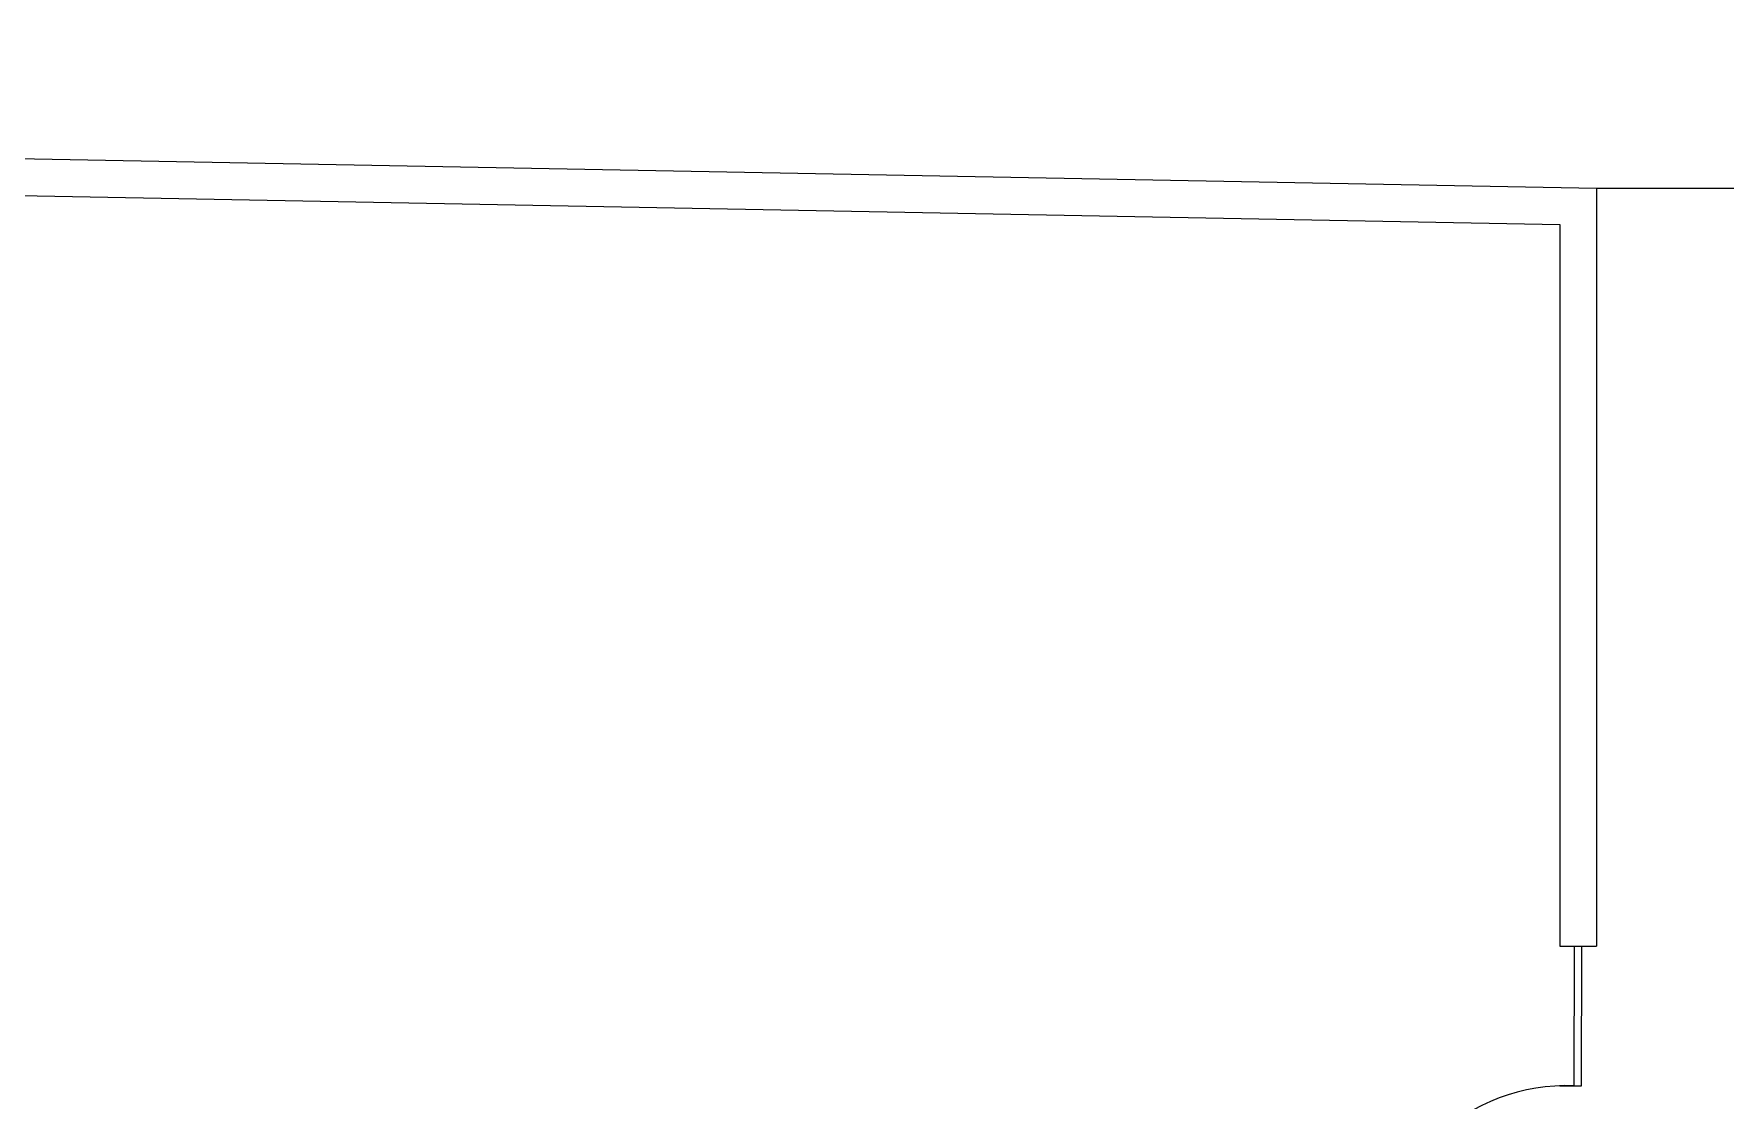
# Model space of a CAD drawing. Extents: x 100 to 738, y -85 to 470.
# Drawn here: x 639.51 to 646.4, y 465.34 to 469.69 of the extents above; entities that cross this region are included whole.
import ezdxf

# ---------------------------------------------------------------- set-up
doc = ezdxf.new("R2010")
doc.units = 0
doc.layers.get('0').update_dxf_attribs({"linetype": 'CONTINUOUS'})
for name, color, linetype in [('ARQ-ALV', 6, 'CONTINUOUS'), ('ARQ-DIV', 3, 'CONTINUOUS'), ('ARQ-PIS', 1, 'CONTINUOUS')]:
    doc.layers.add(name, color=color, linetype=linetype)

# ---------------------------------------------------------------- blocks, each defined once
blk = doc.blocks.new('BASE ARQ')
at = {"layer": 'ARQ-ALV'}
blk.add_line((755.4598, 487.881), (755.6098, 487.881), dxfattribs=at)
for points in [[(722.1098, 489.921), (722.1098, 491.601), (755.6098, 490.971), (755.6098, 487.881)], [(725.3098, 488.5561), (725.3098, 489.921), (725.3098, 490.071), (722.2598, 490.071), (722.2598, 491.4481), (755.4598, 490.8238), (755.4598, 487.881)]]:
    blk.add_lwpolyline(points, dxfattribs=at)
at = {"layer": 'ARQ-DIV'}
for p, q in [((755.5184, 487.311), (755.5198, 487.881)), ((755.5484, 487.311), (755.5498, 487.8809)), ((755.4598, 487.3111), (755.5484, 487.311))]:
    blk.add_line(p, q, dxfattribs=at)
blk.add_arc((755.4869, 486.541), 0.7706, 87.73951, 180, dxfattribs=at)
at = {"layer": 'ARQ-PIS'}
blk.add_line((755.6098, 490.971), (761.6598, 490.971), dxfattribs=at)

msp = doc.modelspace()

# ---------------------------------------------------------------- block references
msp.add_blockref('BASE ARQ', (-109.7317, -21.9142))

doc.saveas('drawing.dxf')
